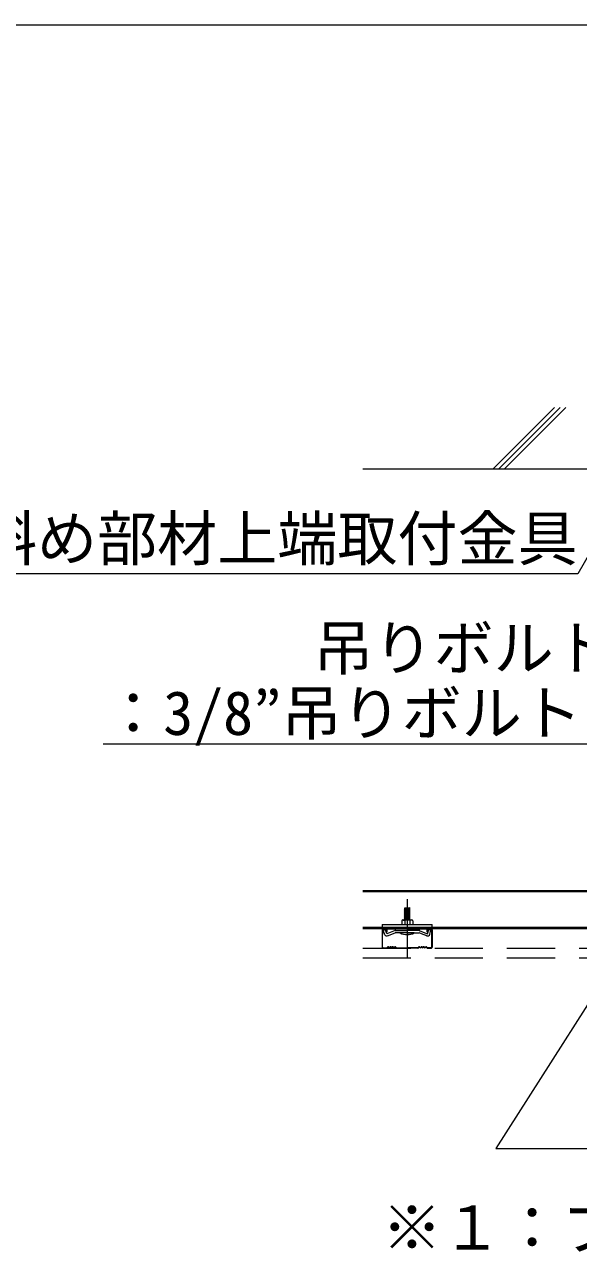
# Model space of a CAD drawing. Units: millimetres, scale not verified. Extents: x -7800 to 7800, y -5578 to 5491.
# Drawn here: x -4921 to -4368, y 462 to 1696 of the extents above; entities that cross this region are included whole.
import ezdxf
from ezdxf.enums import TextEntityAlignment as Align

# ---------------------------------------------------------------- set-up
doc = ezdxf.new("R2010")
doc.units = ezdxf.units.MM
doc.header["$LTSCALE"] = 40
doc.linetypes.add('CHAIN1', pattern=[8, 5, -1, 1, -1])
doc.linetypes.add('DASHED1', pattern=[1.8, 1.2, -0.6])
for name, color, linetype, lineweight in [('2-0_中心線', 4, 'CHAIN1', 9), ('2-2_野縁受け', 3, 'Continuous', 18), ('2-3_野縁', 7, 'Continuous', 18), ('2-6_文字', 3, 'Continuous', 18), ('2-9_躯体', 4, 'DASHED1', 9), ('2-A_クリップ', 3, 'Continuous', 18), ('2-C_パネル', 4, 'DASHED1', 9), ('F-2_太線１', 3, 'Continuous', 18)]:
    doc.layers.add(name, color=color, linetype=linetype, lineweight=lineweight)
doc.styles.add('ＭＳ ゴシック', font='')
doc.styles.get('ＭＳ ゴシック').set_extended_font_data('MS Gothic')

msp = doc.modelspace()

# ---------------------------------------------------------------- linework, layer by layer
at = {"layer": '2-0_中心線'}
msp.add_line((-4539.14, 822.58), (-4539.14, 764.66), dxfattribs=at)
at = {"layer": '2-2_野縁受け'}
for p, q in [((-4319.49, 830.92), (-4583.5, 830.92)), ((-4319.49, 829.72), (-4583.5, 829.72)), ((-4319.49, 794.12), (-4583.5, 794.12)), ((-4319.49, 792.92), (-4583.5, 792.92))]:
    msp.add_line(p, q, dxfattribs=at)
at = {"layer": '2-3_野縁'}
for p, q in [((-4564.15, 791.94), (-4564.14, 774.41)), ((-4563.64, 774.46), (-4563.65, 791.94)), ((-4560.14, 792.94), (-4563.15, 792.94)), ((-4560.14, 792.44), (-4563.15, 792.44)), ((-4559.65, 789.94), (-4559.65, 791.94)), ((-4559.15, 789.94), (-4559.15, 791.94)), ((-4519.14, 789.94), (-4519.14, 791.94)), ((-4518.64, 789.94), (-4518.64, 791.94)), ((-4518.14, 792.94), (-4515.14, 792.94)), ((-4518.14, 792.44), (-4515.14, 792.44)), ((-4514.64, 774.42), (-4514.64, 791.94)), ((-4514.14, 791.94), (-4514.14, 774.48)), ((-4559.65, 789.94), (-4559.15, 789.94)), ((-4518.64, 789.94), (-4519.14, 789.94)), ((-4563.15, 773.94), (-4559.56, 773.94)), ((-4563.15, 773.94), (-4559.56, 773.94)), ((-4559.56, 773.44), (-4563.15, 773.44)), ((-4559.56, 773.44), (-4563.15, 773.44)), ((-4559.21, 774.09), (-4558.5, 774.79)), ((-4558.5, 774.79), (-4559.21, 774.09)), ((-4558.15, 774.44), (-4558.85, 773.73)), ((-4558.15, 774.44), (-4558.85, 773.73)), ((-4551.15, 774.44), (-4550.44, 773.73)), ((-4550.79, 774.79), (-4550.08, 774.09)), ((-4549.73, 773.94), (-4539.14, 773.94)), ((-4549.73, 773.44), (-4539.14, 773.44)), ((-4528.56, 773.94), (-4539.14, 773.94)), ((-4528.56, 773.44), (-4539.14, 773.44)), ((-4527.5, 774.79), (-4528.2, 774.09)), ((-4527.14, 774.44), (-4527.85, 773.73)), ((-4520.14, 774.44), (-4519.44, 773.73)), ((-4520.14, 774.44), (-4519.44, 773.73)), ((-4519.08, 774.09), (-4519.79, 774.79)), ((-4519.79, 774.79), (-4519.08, 774.09)), ((-4515.14, 773.94), (-4518.73, 773.94)), ((-4515.14, 773.94), (-4518.73, 773.94)), ((-4518.73, 773.44), (-4515.14, 773.44)), ((-4518.73, 773.44), (-4515.14, 773.44))]:
    msp.add_line(p, q, dxfattribs=at)
for centre, radius, start, end in [((-4563.15, 791.94), 1, 90.00299, 180.00299), ((-4563.15, 791.94), 0.5, 90.00299, 180.00299), ((-4560.14, 791.94), 1, 0.00299, 90.00299), ((-4560.14, 791.94), 0.5, 0.00299, 90.00299), ((-4518.14, 791.94), 1, 89.99696, 179.99699), ((-4518.14, 791.94), 0.5, 89.99696, 179.99699), ((-4515.14, 791.94), 1, 359.99699, 89.99699), ((-4515.14, 791.94), 0.5, 359.99699, 89.99699), ((-4563.15, 774.44), 1, 177.476, 270), ((-4563.15, 774.44), 1, 177.476, 270), ((-4563.15, 774.44), 0.5, 177.476, 270), ((-4563.15, 774.44), 0.5, 177.476, 270), ((-4559.56, 774.44), 0.5, 269.99998, 314.99998), ((-4559.56, 774.44), 0.5, 270, 314.99998), ((-4559.56, 774.44), 1, 270, 315), ((-4559.56, 774.44), 1, 270, 314.99998), ((-4558.15, 774.44), 0.5, 46.39717, 135), ((-4556.9, 775.75), 1.81, 226.39716, 313.6028), ((-4556.9, 775.75), 1.31, 226.39716, 313.6028), ((-4555.64, 774.44), 0.5, 36.86987, 133.6028), ((-4554.65, 775.19), 1.25, 216.86989, 323.1301), ((-4554.65, 775.19), 0.75, 216.86989, 323.1301), ((-4553.65, 774.44), 0.5, 36.86987, 143.1301), ((-4553.65, 774.44), 0.5, 46.39717, 143.1301), ((-4552.4, 775.75), 1.81, 226.39716, 313.6028), ((-4552.4, 775.75), 1.31, 226.39716, 313.6028), ((-4551.15, 774.44), 0.5, 44.99998, 133.60281), ((-4549.73, 774.44), 1, 225, 270), ((-4549.73, 774.44), 0.5, 225, 270), ((-4528.56, 774.44), 0.5, 270, 315), ((-4528.56, 774.44), 1, 270, 315), ((-4527.14, 774.44), 0.5, 46.39719, 135.00002), ((-4525.89, 775.75), 1.81, 226.39719, 313.60283), ((-4525.89, 775.75), 1.31, 226.39719, 313.60283), ((-4524.64, 774.44), 0.5, 36.86989, 143.1301), ((-4524.64, 774.44), 0.5, 36.86989, 133.60281), ((-4523.64, 775.19), 1.25, 216.8699, 323.13011), ((-4523.64, 775.19), 0.75, 216.8699, 323.13011), ((-4522.64, 774.44), 0.5, 46.39719, 143.13011), ((-4521.39, 775.75), 1.81, 226.39719, 313.60283), ((-4521.39, 775.75), 1.31, 226.39719, 313.60283), ((-4520.14, 774.44), 0.5, 45, 133.60283), ((-4518.73, 774.44), 1, 225, 270), ((-4518.73, 774.44), 1, 225.00002, 270), ((-4518.73, 774.44), 0.5, 225, 270), ((-4518.73, 774.44), 0.5, 225.00002, 270), ((-4515.14, 774.44), 1, 270, 2.524), ((-4515.14, 774.44), 1, 269.99995, 2.524), ((-4515.14, 774.44), 0.5, 270, 2.524), ((-4515.14, 774.44), 0.5, 269.99995, 2.524)]:
    msp.add_arc(centre, radius, start, end, dxfattribs=at)
at = {"layer": '2-6_文字', "color": 7}
for p, q in [((-4312.63, 1245.12), (-4368.88, 1147.69)), ((-4368.88, 1147.69), (-4968.88, 1147.69)), ((-4332.81, 977.4), (-4842.81, 977.4))]:
    msp.add_line(p, q, dxfattribs=at)
msp.add_lwpolyline([(-4304.49, 802.54), (-4450.61, 573.35), (-3801.85, 573.35)], dxfattribs=at)
at = {"layer": '2-9_躯体', "color": 7, "linetype": 'Continuous', "lineweight": 18}
for p, q in [((-4392, 1313.61), (-4453.2, 1252.42)), ((-4386.28, 1313.68), (-4447.54, 1252.42)), ((-4380.62, 1313.68), (-4441.88, 1252.42)), ((-4583.5, 1252.42), (-2243.91, 1252.42))]:
    msp.add_line(p, q, dxfattribs=at)
at = {"layer": '2-A_クリップ'}
for p, q in [((-4536.11, 813.57), (-4542.11, 812.73)), ((-4542.11, 812.73), (-4541.36, 812.33)), ((-4536.11, 812.57), (-4542.11, 811.73)), ((-4542.11, 811.73), (-4541.36, 811.33)), ((-4542.11, 802.73), (-4541.36, 802.33)), ((-4536.11, 802.57), (-4542.11, 801.73)), ((-4536.11, 802.57), (-4542.11, 801.73)), ((-4541.36, 801.72), (-4541.36, 813.73)), ((-4541.36, 813.73), (-4536.86, 813.73)), ((-4536.11, 813.57), (-4536.86, 813.73)), ((-4536.86, 801.72), (-4536.86, 813.7)), ((-4536.11, 812.57), (-4536.86, 812.97)), ((-4536.11, 811.57), (-4536.86, 811.97)), ((-4536.11, 810.57), (-4536.86, 810.97)), ((-4536.11, 809.57), (-4536.86, 809.97)), ((-4536.11, 808.57), (-4536.86, 808.97)), ((-4536.11, 807.57), (-4536.86, 807.97)), ((-4536.11, 806.57), (-4536.86, 806.97)), ((-4536.11, 805.57), (-4536.86, 805.97)), ((-4536.11, 804.57), (-4536.86, 804.97)), ((-4536.11, 803.57), (-4536.86, 803.97)), ((-4536.11, 802.57), (-4536.86, 802.97)), ((-4536.11, 802.57), (-4536.86, 802.97)), ((-4564.11, 797.22), (-4514.11, 797.22)), ((-4564.11, 797.22), (-4564.11, 792.92)), ((-4564.11, 792.92), (-4514.11, 792.92)), ((-4560.91, 791.93), (-4563.07, 791.14)), ((-4561.87, 787.86), (-4563.07, 791.14)), ((-4561.67, 787.3), (-4563.07, 791.14)), ((-4559.47, 787.99), (-4560.91, 791.93)), ((-4551.11, 791.03), (-4559.47, 787.99)), ((-4551.11, 792.92), (-4551.11, 791.03)), ((-4551.11, 791.03), (-4539.11, 791.03)), ((-4544.61, 800.72), (-4544.61, 797.22)), ((-4544.61, 797.22), (-4533.61, 797.22)), ((-4543.94, 801.55), (-4544.41, 801.32)), ((-4543.94, 801.55), (-4544.41, 801.32)), ((-4543.61, 801.72), (-4534.61, 801.72)), ((-4543.25, 801.63), (-4541.61, 801.22)), ((-4543.25, 801.63), (-4541.61, 801.22)), ((-4541.61, 801.22), (-4541.61, 801.2)), ((-4541.61, 801.2), (-4541.61, 797.22)), ((-4527.12, 791.03), (-4539.11, 791.03)), ((-4527.12, 791.03), (-4539.11, 791.03)), ((-4527.12, 791.03), (-4539.11, 791.03)), ((-4536.89, 801.33), (-4536.61, 801.23)), ((-4536.39, 801.72), (-4536.86, 801.97)), ((-4536.39, 801.72), (-4536.86, 801.97)), ((-4534.97, 801.63), (-4536.61, 801.23)), ((-4534.97, 801.63), (-4536.61, 801.23)), ((-4534.29, 801.56), (-4533.82, 801.33)), ((-4534.29, 801.56), (-4533.82, 801.33)), ((-4533.61, 800.72), (-4533.61, 797.22)), ((-4527.12, 791.03), (-4519.72, 788.33)), ((-4527.11, 792.92), (-4527.11, 791.03)), ((-4516.51, 787.49), (-4515.45, 791.44)), ((-4514.11, 792.92), (-4514.11, 797.22)), ((-4514.11, 794.12), (-4513.93, 794.12)), ((-4514.11, 792.92), (-4513.93, 792.92)), ((-4558.7, 785.93), (-4551.01, 788.73)), ((-4532.11, 788.73), (-4546.11, 788.73)), ((-4539.11, 788.73), (-4529.97, 788.73)), ((-4539.11, 788.73), (-4529.38, 788.73)), ((-4539.11, 788.73), (-4527.9, 788.73)), ((-4529.63, 788.73), (-4527.9, 788.73)), ((-4529.13, 788.73), (-4527.22, 788.73)), ((-4523.98, 787.55), (-4527.22, 788.73)), ((-4519.53, 785.93), (-4524.72, 787.82)), ((-4520.01, 788.44), (-4518.76, 787.99))]:
    msp.add_line(p, q, dxfattribs=at)
for points in [[(-4536.11, 811.57), (-4542.11, 810.73), (-4541.36, 810.33)], [(-4536.11, 810.57), (-4542.11, 809.73), (-4541.36, 809.33)], [(-4536.11, 809.57), (-4542.11, 808.73), (-4541.36, 808.33)], [(-4536.11, 808.57), (-4542.11, 807.73), (-4541.36, 807.33)], [(-4536.11, 807.57), (-4542.11, 806.73), (-4541.36, 806.33)], [(-4536.11, 806.57), (-4542.11, 805.73), (-4541.36, 805.33)], [(-4536.11, 805.57), (-4542.11, 804.73), (-4541.36, 804.33)], [(-4536.11, 804.57), (-4542.11, 803.73), (-4541.36, 803.33)], [(-4536.11, 803.57), (-4542.11, 802.73), (-4541.36, 802.33)], [(-4559.47, 787.99), (-4560.91, 791.93), (-4563.07, 791.14)], [(-4536.89, 801.33), (-4536.61, 801.23), (-4536.61, 797.22)], [(-4518.76, 787.99), (-4517.67, 792.04), (-4515.45, 791.44)], [(-4539.11, 788.73), (-4550.33, 788.73), (-4551.01, 788.73)]]:
    msp.add_lwpolyline(points, dxfattribs=at)
for centre, radius, start, end in [((-4543.61, 800.72), 1, 90, 180), ((-4543.5, 800.66), 1, 75.942, 116.60205), ((-4543.5, 800.66), 1, 75.942, 116.60205), ((-4539.11, 795.22), 6.5, 70.01814, 112.61984), ((-4539.11, 795.22), 6.5, 70.01814, 112.61984), ((-4534.73, 800.66), 1, 63.73466, 103.8602), ((-4534.73, 800.66), 1, 63.73466, 103.8602), ((-4534.61, 800.72), 1, 0, 90), ((-4559.51, 788.08), 2.3, 199.99997, 299.99998), ((-4539.11, 802.73), 15.65, 243.43492, 296.56505), ((-4518.73, 788.09), 2.3, 244.99998, 345)]:
    msp.add_arc(centre, radius, start, end, dxfattribs=at)
at = {"layer": '2-C_パネル'}
for p, q in [((-4583.5, 773.44), (-2243.91, 773.44)), ((-4583.5, 763.94), (-2243.91, 763.94))]:
    msp.add_line(p, q, dxfattribs=at)
at = {"layer": 'F-2_太線１'}
msp.add_line((-7638.18, 1696.25), (-2068.18, 1696.25), dxfattribs=at)

# ---------------------------------------------------------------- texts
at = {"layer": '2-6_文字', "color": 7, "style": 'ＭＳ ゴシック'}
for s, p in [('斜め部材上端取付金具', (-4968.88, 1147.69)), ('吊りボルト', (-4632.81, 1038.3)), ('：3/8”吊りボルト', (-4842.81, 973.4)), ('※１：ブレース材下部のビス固定（2本/箇所）', (-4564.42, 459.19))]:
    msp.add_text(s, height=43.99, dxfattribs=at).set_placement(p, align=Align.BOTTOM_LEFT)

doc.saveas('drawing.dxf')
